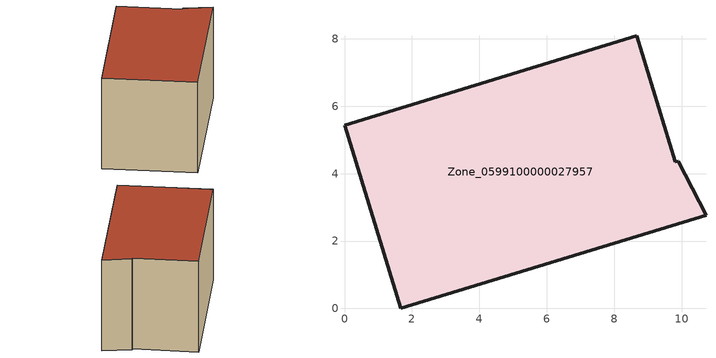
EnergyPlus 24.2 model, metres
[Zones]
Zone_0599100000027957
 floor ground (C_G): 8.67,8.1 9.82,4.35 9.9,4.37 10.73,2.77 1.67,0 0,5.43 z0
 wall outside (C_F): 10.73,2.77 9.9,4.37 9.82,4.35 8.67,8.1 0,5.43 1.67,0 10.73,2.77 z0:6.03
 roof outside (C_R): 9.9,4.37 9.82,4.35 8.67,8.1 0,5.43 1.67,0 10.73,2.77 z6.03
[BUILDING]
Pand.0599100000027957: North Axis=0; Terrain=City; Loads Convergence Tolerance Value=0.04; Temperature Convergence Tolerance Value=0.4; Solar Distribution=FullExterior; Maximum Number of Warmup Days=25; Minimum Number of Warmup Days=1
[Site:Location]
Rotterdam.The.Hague.AP_ZH_NLD Design_Conditions: Latitude=51.96; Longitude=4.45; Time Zone=1; Elevation=-4.5
[SITE:GROUNDTEMPERATURE:BUILDINGSURFACE]
18, 18, 18, 18, 18, 18, 18, 18, 18, 18, 18, 18
[MATERIAL] Thermal Absorptance=0.9; Solar Absorptance=0.7; Visible Absorptance=0.7
Name | Roughness | Thickness | Conductivity | Density | Specific Heat
G.TC.1975-1991 | MediumSmooth | 0.15 | 0.288461 | 540 | 1210
F.TC.1975-1991 | Rough | 0.3 | 0.230769 | 1920 | 840
R.TC.1975-1991 | MediumRough | 0.2 | 0.153846 | 1500 | 1000
[CONSTRUCTION]
C_G: G.TC.1975-1991
C_F: F.TC.1975-1991
C_R: R.TC.1975-1991
[ZONE]
Zone_0599100000027957: Type=1; Multiplier=1; Ceiling Height=Autocalculate; Volume=Autocalculate; Floor Area=autocalculate; Part of Total Floor Area=Yes
[ZONEINFILTRATION:DESIGNFLOWRATE]
Infil_Zone_0599100000027957: Zone or ZoneList or Space or SpaceList=Zone_0599100000027957; Schedule=AlwaysOn; Design Flow Rate Calculation Method=Flow/Area; Flow Rate per Floor Area=0.003; Constant Term Coefficient=1; Temperature Term Coefficient=0; Velocity Term Coefficient=0; Velocity Squared Term Coefficient=0
[HVACTEMPLATE:ZONE:IDEALLOADSAIRSYSTEM]
Zone_0599100000027957: Maximum Heating Supply Air Temperature=50; Minimum Cooling Supply Air Temperature=13; Maximum Heating Supply Air Humidity Ratio=0.0156; Minimum Cooling Supply Air Humidity Ratio=0.0077; Heating Limit=NoLimit; Cooling Limit=NoLimit; Dehumidification Control Type=ConstantSensibleHeatRatio; Cooling Sensible Heat Ratio=0.7; Dehumidification Setpoint=60; Humidification Control Type=None; Humidification Setpoint=30; Outdoor Air Method=None; Outdoor Air Flow Rate per Person=0.00944; Outdoor Air Flow Rate per Zone Floor Area=0; Outdoor Air Flow Rate per Zone=0; Demand Controlled Ventilation Type=None; Outdoor Air Economizer Type=NoEconomizer; Heat Recovery Type=None; Sensible Heat Recovery Effectiveness=0.7; Latent Heat Recovery Effectiveness=0.65
[ZONECONTROL:THERMOSTAT]
ThermostatControl_Zone_0599100000027957: Zone or ZoneList=Zone_0599100000027957; Control Type Schedule=DualSetpointControlType; Control 1=Thermostat_Zone_0599100000027957; Temperature Difference Between Cutout And Setpoint=0
[THERMOSTATSETPOINT:DUALSETPOINT]
Thermostat_Zone_0599100000027957: Heating Setpoint Temperature Schedule=HeatingSetpoint_Zone_0599100000027957; Cooling Setpoint Temperature Schedule=CoolingSetpoint_Zone_0599100000027957
[SCHEDULE:COMPACT]
HeatingSetpoint_Zone_0599100000027957: Through: 12/31, For: AllDays, Until: 24:00, 21
CoolingSetpoint_Zone_0599100000027957: Through: 12/31, For: AllDays, Until: 24:00, 24
DualSetpointControlType: Through: 12/31, For: AllDays, Until: 24:00, 4
AlwaysOn: Through: 12/31, For: AllDays, Until: 24:00, 1
